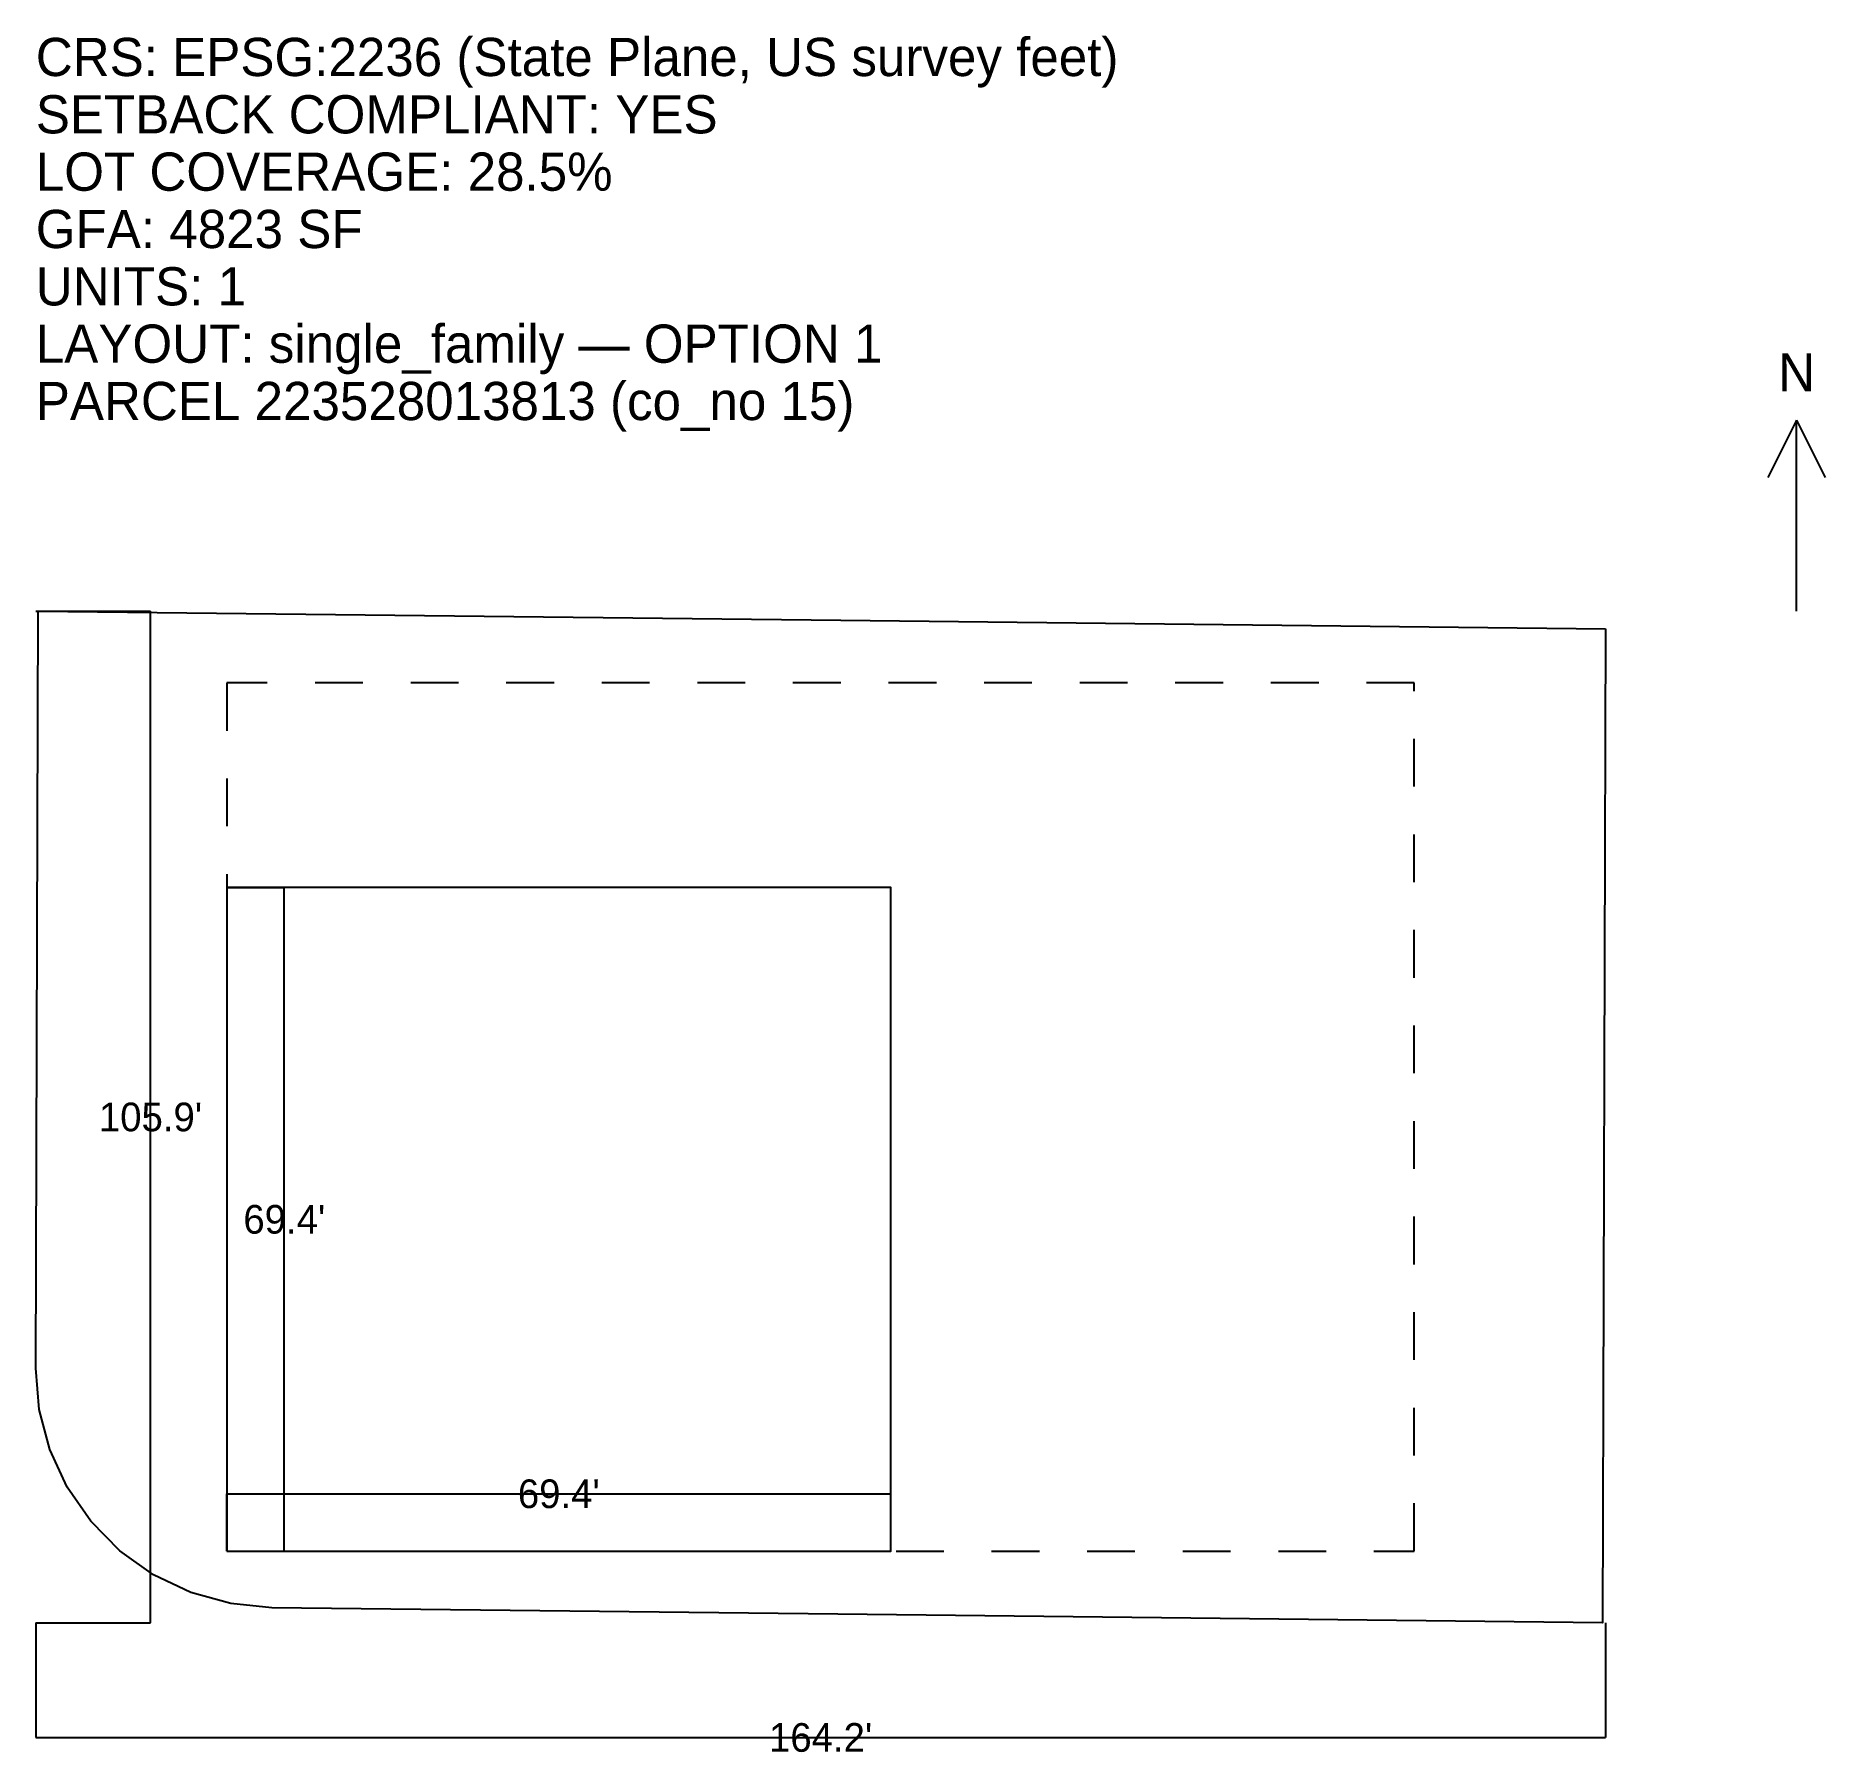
# Model space of a CAD drawing. Header units: feet. Extents: x 710909 to 711097, y 1532580 to 1532760.
import ezdxf
from ezdxf.enums import TextEntityAlignment as Align

# ---------------------------------------------------------------- set-up
doc = ezdxf.new("R2010")
doc.units = ezdxf.units.FT
doc.linetypes.add('DASHED', pattern=[10, 5, -5])
for name, color, linetype in [('BLDG-FOOTPRINT', 4, 'CONTINUOUS'), ('DIMENSIONS', 3, 'CONTINUOUS'), ('PARCEL-BNDY', 7, 'CONTINUOUS'), ('SETBACK-LINES', 2, 'DASHED'), ('TEXT-ANNO', 7, 'CONTINUOUS')]:
    doc.layers.add(name, color=color, linetype=linetype)

msp = doc.modelspace()

# ---------------------------------------------------------------- linework, layer by layer
at = {"layer": 'BLDG-FOOTPRINT'}
msp.add_lwpolyline([(710929.36, 1532601.03), (710998.8, 1532601.03), (710998.8, 1532670.47), (710929.36, 1532670.47), (710929.36, 1532601.03)], dxfattribs=at)
at = {"layer": 'DIMENSIONS'}
for p, q in [((710909.36, 1532699.38), (710921.36, 1532699.38)), ((710921.36, 1532593.53), (710921.36, 1532699.38)), ((710929.36, 1532670.47), (710935.36, 1532670.47)), ((710935.36, 1532601.03), (710935.36, 1532670.47)), ((710929.36, 1532601.03), (710929.36, 1532607.03)), ((710929.36, 1532607.03), (710998.8, 1532607.03)), ((710998.8, 1532601.03), (710998.8, 1532607.03)), ((710929.36, 1532601.03), (710935.36, 1532601.03)), ((710909.36, 1532593.53), (710909.36, 1532581.53)), ((710909.36, 1532593.53), (710921.36, 1532593.53)), ((711073.58, 1532593.53), (711073.58, 1532581.53)), ((710909.36, 1532581.53), (711073.58, 1532581.53))]:
    msp.add_line(p, q, dxfattribs=at)
at = {"layer": 'PARCEL-BNDY'}
msp.add_lwpolyline([(711073.58, 1532697.53), (711073.28, 1532593.53), (710993.28, 1532594.43), (710934.07, 1532595.1), (710929.76, 1532595.53), (710925.59, 1532596.69), (710921.67, 1532598.56), (710918.14, 1532601.07), (710915.1, 1532604.16), (710912.64, 1532607.73), (710910.82, 1532611.66), (710909.72, 1532615.86), (710909.36, 1532620.17), (710909.59, 1532699.38), (710993.58, 1532698.43), (711073.58, 1532697.53)], dxfattribs=at)
at = {"layer": 'SETBACK-LINES'}
msp.add_lwpolyline([(710929.36, 1532601.03), (711053.58, 1532601.03), (711053.58, 1532691.88), (710929.36, 1532691.88), (710929.36, 1532601.03)], dxfattribs=at)
at = {"layer": 'TEXT-ANNO'}
for p, q in [((711093.58, 1532719.38), (711090.58, 1532713.38)), ((711093.58, 1532699.38), (711093.58, 1532719.38)), ((711093.58, 1532719.38), (711096.58, 1532713.38))]:
    msp.add_line(p, q, dxfattribs=at)

# ---------------------------------------------------------------- texts
at = {"layer": 'DIMENSIONS'}
for s, p in [("105.9'", (710921.36, 1532646.46)), ("69.4'", (710935.36, 1532635.75)), ("69.4'", (710964.08, 1532607.03)), ("164.2'", (710991.47, 1532581.53))]:
    msp.add_text(s, height=3, dxfattribs=at).set_placement(p, align=Align.MIDDLE_CENTER)
at = {"layer": 'TEXT-ANNO'}
for s, p in [('CRS: EPSG:2236 (State Plane, US survey feet)', (710909.36, 1532755.38)), ('SETBACK COMPLIANT: YES', (710909.36, 1532749.38)), ('LOT COVERAGE: 28.5%', (710909.36, 1532743.38)), ('GFA: 4823 SF', (710909.36, 1532737.38)), ('UNITS: 1', (710909.36, 1532731.38)), ('LAYOUT: single_family — OPTION 1', (710909.36, 1532725.38)), ('PARCEL 223528013813 (co_no 15)', (710909.36, 1532719.38))]:
    msp.add_text(s, height=4, dxfattribs=at).set_placement(p)
msp.add_text('N', height=4, dxfattribs=at).set_placement((711093.58, 1532722.38), align=Align.CENTER)

doc.saveas('drawing.dxf')
